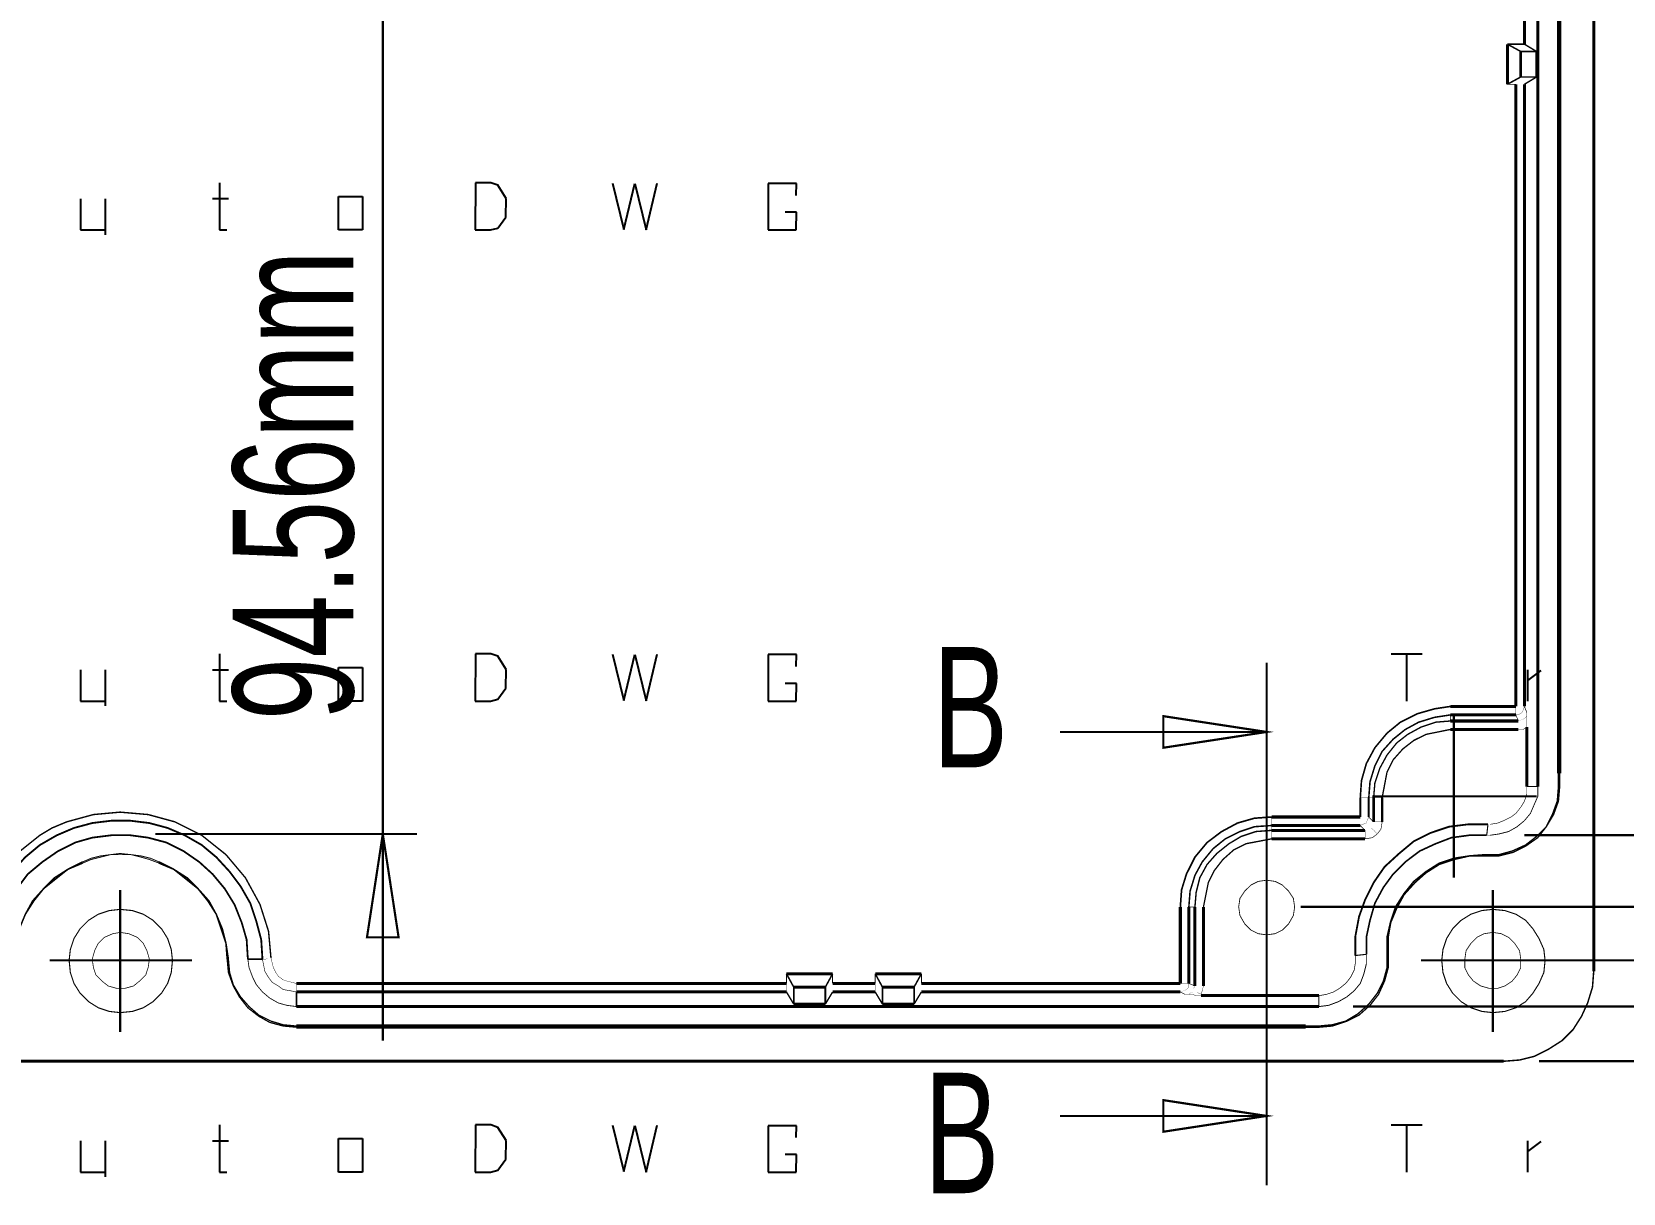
# Model space of a CAD drawing. Extents: x 5 to 426, y 3 to 277.
# Drawn here: x 91.86 to 138.07, y 166.52 to 200.26 of the extents above; entities that cross this region are included whole.
import ezdxf

# ---------------------------------------------------------------- set-up
doc = ezdxf.new("R2010")
doc.units = 0
doc.header["$MEASUREMENT"] = 0
for name, color, linetype in [('at_Entity', 7, 'Continuous'), ('at_Rect', 7, 'Continuous'), ('at_Solid', 7, 'Continuous'), ('at_Text', 7, 'Continuous')]:
    doc.layers.add(name, color=color, linetype=linetype)

msp = doc.modelspace()

# ---------------------------------------------------------------- linework, layer by layer
at = {"color": 28}
for p, q in [((97.31, 182.191), (97.31, 180.822)), ((104.743, 182.191), (104.738, 180.822)), ((105.191, 182.196), (104.743, 182.191)), ((105.395, 182.121), (105.191, 182.196)), ((105.634, 181.739), (105.395, 182.121)), ((108.723, 182.184), (109.047, 180.84)), ((109.047, 180.84), (109.372, 182.176)), ((109.372, 182.176), (109.696, 180.824)), ((109.696, 180.824), (110.02, 182.184)), ((114.067, 182.17), (113.241, 182.17)), ((113.241, 182.17), (113.241, 180.822)), ((114.058, 181.824), (114.067, 182.17)), ((93.274, 181.727), (93.274, 180.822)), ((93.99, 181.727), (93.99, 180.686)), ((97.111, 181.733), (97.574, 181.733)), ((100.762, 181.794), (101.467, 181.794)), ((100.762, 180.822), (100.762, 181.794)), ((101.467, 181.794), (101.467, 180.822)), ((105.626, 181.194), (105.634, 181.739)), ((105.39, 180.878), (105.626, 181.194)), ((114.067, 181.336), (113.738, 181.336)), ((114.058, 180.822), (114.067, 181.336)), ((93.274, 180.822), (93.99, 180.822)), ((97.31, 180.822), (97.525, 180.822)), ((101.467, 180.822), (100.762, 180.822)), ((104.738, 180.822), (105.181, 180.822)), ((105.181, 180.822), (105.39, 180.878)), ((113.241, 180.822), (114.058, 180.822))]:
    msp.add_line(p, q, dxfattribs=at)
at = {"layer": 'at_Entity', "color": 28}
for p, q in [((131.327, 168.506), (132.232, 168.506)), ((131.777, 168.506), (131.777, 167.138)), ((135.292, 168.041), (135.292, 167.138)), ((135.302, 167.738), (135.686, 168.026))]:
    msp.add_line(p, q, dxfattribs=at)
at = {"layer": 'at_Entity', "color": 0}
for points in [[(137.211, 228.25, 0.0883, 0.0883, 0), (137.211, 172.97, 0.0883, 0.0883, 0)], [(102.052, 224.261, 0.0636, 0.0636, 0), (102.052, 176.959, 0.0636, 0.0636, 0)], [(135.587, 222.849, 0.0883, 0.0883, 0), (135.587, 178.336, 0.0883, 0.0883, 0)], [(136.187, 222.496, 0.0883, 0.0883, 0), (136.187, 178.724, 0.0883, 0.0883, 0)], [(136.223, 222.496, 0.0883, 0.0883, 0), (136.223, 178.724, 0.0883, 0.0883, 0)], [(135.199, 201.281, 0.0883, 0.0883, 0), (135.199, 199.904, 0.0883, 0.0883, 0)], [(134.705, 198.739, 0.0883, 0.0883, 0), (134.705, 199.904, 0.0883, 0.0883, 0)], [(135.199, 199.904, 0.0494, 0.0494, 0), (134.705, 199.904, 0.0494, 0.0494, 0)], [(134.705, 199.904, 0.0442, 0.0442, 0), (135.093, 199.692, 0.0442, 0.0442, 0)], [(135.093, 198.951, 0.0741, 0.0741, 0), (135.093, 199.692, 0.0741, 0.0741, 0)], [(135.552, 199.692, 0.0459, 0.0459, 0), (135.093, 199.692, 0.0459, 0.0459, 0)], [(135.199, 199.904, 0.0412, 0.0412, 0), (135.552, 199.692, 0.0412, 0.0412, 0)], [(135.552, 199.692, 0.0741, 0.0741, 0), (135.552, 198.951, 0.0741, 0.0741, 0)], [(135.093, 198.951, 0.0442, 0.0442, 0), (134.705, 198.739, 0.0442, 0.0442, 0)], [(134.952, 198.739, 0.0247, 0.0247, 0), (134.705, 198.739, 0.0247, 0.0247, 0)], [(134.952, 180.665, 0.0883, 0.0883, 0), (134.952, 198.739, 0.0883, 0.0883, 0)], [(134.952, 198.739, 0.00353, 0.00353, 0), (135.023, 198.739, 0.00353, 0.00353, 0), (135.128, 198.739, 0.00353, 0.00353, 0), (135.164, 198.739, 0.00353, 0.00353, 0), (135.199, 198.739, 0.00353, 0.00353, 0)], [(135.093, 198.951, 0.0459, 0.0459, 0), (135.552, 198.951, 0.0459, 0.0459, 0)], [(135.199, 198.739, 0.0883, 0.0883, 0), (135.199, 180.665, 0.0883, 0.0883, 0)], [(135.552, 198.951, 0.0412, 0.0412, 0), (135.199, 198.739, 0.0412, 0.0412, 0)], [(130.434, 178.018, 0.0464, 0.0464, 0), (130.469, 178.512, 0.0464, 0.0464, 0), (130.61, 179.006, 0.0464, 0.0464, 0), (130.857, 179.465, 0.0464, 0.0464, 0), (131.21, 179.889, 0.0464, 0.0464, 0), (131.598, 180.207, 0.0464, 0.0464, 0), (132.093, 180.454, 0.0464, 0.0464, 0), (132.587, 180.595, 0.0464, 0.0464, 0), (133.046, 180.665, 0.0464, 0.0464, 0)], [(133.046, 180.665, 0.0883, 0.0883, 0), (134.952, 180.665, 0.0883, 0.0883, 0)], [(133.046, 180.418, 0.00353, 0.00353, 0), (133.046, 180.454, 0.00353, 0.00353, 0), (133.046, 180.489, 0.00353, 0.00353, 0), (133.046, 180.524, 0.00353, 0.00353, 0), (133.046, 180.56, 0.00353, 0.00353, 0), (133.046, 180.595, 0.00353, 0.00353, 0), (133.046, 180.665, 0.00353, 0.00353, 0)], [(134.952, 180.418, 0.00706, 0.00706, 0), (135.023, 180.418, 0.00706, 0.00706, 0), (135.128, 180.489, 0.00706, 0.00706, 0), (135.164, 180.56, 0.00706, 0.00706, 0), (135.199, 180.665, 0.00706, 0.00706, 0)], [(134.952, 180.665, 0.00706, 0.00706, 0), (134.952, 180.56, 0.00706, 0.00706, 0), (134.952, 180.489, 0.00706, 0.00706, 0), (134.952, 180.418, 0.00706, 0.00706, 0)], [(135.199, 180.665, 0.00353, 0.00353, 0), (135.164, 180.665, 0.00353, 0.00353, 0), (135.128, 180.665, 0.00353, 0.00353, 0), (135.023, 180.665, 0.00353, 0.00353, 0), (134.952, 180.665, 0.00353, 0.00353, 0)], [(135.199, 180.665, 0.019, 0.019, 0), (135.27, 180.489, 0.019, 0.019, 0)], [(127.715, 179.924, 0.0636, 0.0636, 0), (124.715, 179.465, 0.0636, 0.0636, 0), (124.715, 180.383, 0.0636, 0.0636, 0)], [(133.046, 180.418, 0.0442, 0.0442, 0), (132.587, 180.348, 0.0442, 0.0442, 0), (132.128, 180.207, 0.0442, 0.0442, 0), (131.74, 179.995, 0.0442, 0.0442, 0), (131.387, 179.712, 0.0442, 0.0442, 0), (131.069, 179.359, 0.0442, 0.0442, 0), (130.857, 178.936, 0.0442, 0.0442, 0), (130.716, 178.477, 0.0442, 0.0442, 0), (130.681, 178.018, 0.0442, 0.0442, 0)], [(133.046, 180.242, 0.0402, 0.0402, 0), (132.622, 180.207, 0.0402, 0.0402, 0), (132.198, 180.065, 0.0402, 0.0402, 0), (131.81, 179.853, 0.0402, 0.0402, 0), (131.493, 179.606, 0.0402, 0.0402, 0), (131.21, 179.253, 0.0402, 0.0402, 0), (130.998, 178.865, 0.0402, 0.0402, 0), (130.857, 178.441, 0.0402, 0.0402, 0), (130.822, 178.018, 0.0402, 0.0402, 0)], [(134.952, 180.418, 0.0883, 0.0883, 0), (133.046, 180.418, 0.0883, 0.0883, 0)], [(135.023, 180.242, 0.0883, 0.0883, 0), (133.046, 180.242, 0.0883, 0.0883, 0)], [(133.046, 180.418, 0.0176, 0.0176, 0), (133.046, 180.242, 0.0176, 0.0176, 0)], [(133.046, 179.995, 0.00353, 0.00353, 0), (133.046, 180.03, 0.00353, 0.00353, 0), (133.046, 180.101, 0.00353, 0.00353, 0), (133.046, 180.136, 0.00353, 0.00353, 0), (133.046, 180.171, 0.00353, 0.00353, 0), (133.046, 180.207, 0.00353, 0.00353, 0), (133.046, 180.242, 0.00353, 0.00353, 0)], [(133.152, 179.324, 0.0636, 0.0636, 0), (133.152, 180.454, 0.0636, 0.0636, 0)], [(135.023, 180.242, 0.019, 0.019, 0), (134.952, 180.418, 0.019, 0.019, 0)], [(135.27, 180.489, 0.00353, 0.00353, 0), (135.27, 180.454, 0.00353, 0.00353, 0), (135.27, 180.383, 0.00353, 0.00353, 0), (135.234, 180.348, 0.00353, 0.00353, 0), (135.199, 180.312, 0.00353, 0.00353, 0), (135.128, 180.277, 0.00353, 0.00353, 0), (135.023, 180.242, 0.00353, 0.00353, 0)], [(135.023, 180.242, 0.00353, 0.00353, 0), (135.023, 180.207, 0.00353, 0.00353, 0), (135.023, 180.171, 0.00353, 0.00353, 0), (135.023, 180.101, 0.00353, 0.00353, 0), (135.023, 179.995, 0.00353, 0.00353, 0)], [(135.27, 180.489, 0.0106, 0.0106, 0), (135.27, 180.312, 0.0106, 0.0106, 0), (135.27, 180.171, 0.0106, 0.0106, 0), (135.27, 180.065, 0.0106, 0.0106, 0)], [(133.046, 179.995, 0.0395, 0.0395, 0), (132.34, 179.853, 0.0395, 0.0395, 0), (131.987, 179.677, 0.0395, 0.0395, 0), (131.669, 179.43, 0.0395, 0.0395, 0), (131.387, 179.112, 0.0395, 0.0395, 0), (131.21, 178.759, 0.0395, 0.0395, 0), (131.069, 178.018, 0.0395, 0.0395, 0)], [(135.023, 179.995, 0.0883, 0.0883, 0), (133.046, 179.995, 0.0883, 0.0883, 0)], [(135.27, 180.065, 0.0127, 0.0127, 0), (135.164, 179.995, 0.0127, 0.0127, 0), (135.023, 179.995, 0.0127, 0.0127, 0)], [(135.27, 180.065, 0.0883, 0.0883, 0), (135.27, 178.336, 0.0883, 0.0883, 0)], [(133.152, 178.053, 0.0636, 0.0636, 0), (133.152, 179.324, 0.0636, 0.0636, 0)], [(136.187, 178.336, 0.0388, 0.0388, 0), (136.152, 177.912, 0.0388, 0.0388, 0), (136.011, 177.524, 0.0388, 0.0388, 0), (135.834, 177.171, 0.0388, 0.0388, 0), (135.552, 176.888, 0.0388, 0.0388, 0), (135.234, 176.641, 0.0388, 0.0388, 0), (134.846, 176.465, 0.0388, 0.0388, 0), (134.458, 176.359, 0.0388, 0.0388, 0), (134.069, 176.359, 0.0388, 0.0388, 0)], [(136.223, 178.336, 0.0388, 0.0388, 0), (136.187, 177.912, 0.0388, 0.0388, 0), (136.046, 177.524, 0.0388, 0.0388, 0), (135.834, 177.171, 0.0388, 0.0388, 0), (135.587, 176.853, 0.0388, 0.0388, 0), (135.234, 176.606, 0.0388, 0.0388, 0), (134.881, 176.429, 0.0388, 0.0388, 0), (134.458, 176.323, 0.0388, 0.0388, 0), (134.069, 176.323, 0.0388, 0.0388, 0)], [(136.187, 178.336, 0.0388, 0.0388, 0), (136.187, 178.724, 0.0388, 0.0388, 0)], [(136.187, 178.724, 0.00353, 0.00353, 0), (136.223, 178.724, 0.00353, 0.00353, 0)], [(136.223, 178.336, 0.0388, 0.0388, 0), (136.223, 178.724, 0.0388, 0.0388, 0)], [(130.434, 177.453, 0.0565, 0.0565, 0), (130.434, 178.018, 0.0565, 0.0565, 0)], [(130.681, 178.018, 0.00353, 0.00353, 0), (130.645, 178.018, 0.00353, 0.00353, 0), (130.61, 178.018, 0.00353, 0.00353, 0), (130.575, 178.018, 0.00353, 0.00353, 0), (130.504, 178.018, 0.00353, 0.00353, 0), (130.469, 178.018, 0.00353, 0.00353, 0), (130.434, 178.018, 0.00353, 0.00353, 0)], [(130.681, 178.018, 0.0565, 0.0565, 0), (130.681, 177.453, 0.0565, 0.0565, 0)], [(130.681, 178.018, 0.0141, 0.0141, 0), (130.822, 178.018, 0.0141, 0.0141, 0)], [(131.916, 178.053, 0.0636, 0.0636, 0), (130.786, 178.053, 0.0636, 0.0636, 0)], [(130.822, 177.312, 0.0706, 0.0706, 0), (130.822, 178.018, 0.0706, 0.0706, 0)], [(131.069, 178.018, 0.00353, 0.00353, 0), (131.034, 178.018, 0.00353, 0.00353, 0), (130.998, 178.018, 0.00353, 0.00353, 0), (130.963, 178.018, 0.00353, 0.00353, 0), (130.892, 178.018, 0.00353, 0.00353, 0), (130.857, 178.018, 0.00353, 0.00353, 0), (130.822, 178.018, 0.00353, 0.00353, 0)], [(131.069, 178.018, 0.0706, 0.0706, 0), (131.069, 177.312, 0.0706, 0.0706, 0)], [(133.152, 178.053, 0.0636, 0.0636, 0), (131.916, 178.053, 0.0636, 0.0636, 0)], [(133.152, 178.053, 0.0636, 0.0636, 0), (134.422, 178.053, 0.0636, 0.0636, 0)], [(133.152, 178.053, 0.0636, 0.0636, 0), (133.152, 176.818, 0.0636, 0.0636, 0)], [(135.587, 178.336, 0.025, 0.025, 0), (135.587, 178.053, 0.025, 0.025, 0), (135.481, 177.806, 0.025, 0.025, 0), (135.375, 177.559, 0.025, 0.025, 0), (135.199, 177.347, 0.025, 0.025, 0), (134.987, 177.171, 0.025, 0.025, 0), (134.74, 177.03, 0.025, 0.025, 0), (134.458, 176.959, 0.025, 0.025, 0), (134.211, 176.924, 0.025, 0.025, 0)], [(134.211, 177.241, 0.0177, 0.0177, 0), (134.422, 177.277, 0.0177, 0.0177, 0), (134.599, 177.347, 0.0177, 0.0177, 0), (134.811, 177.453, 0.0177, 0.0177, 0), (134.952, 177.559, 0.0177, 0.0177, 0), (135.093, 177.736, 0.0177, 0.0177, 0), (135.199, 177.912, 0.0177, 0.0177, 0), (135.27, 178.124, 0.0177, 0.0177, 0), (135.27, 178.336, 0.0177, 0.0177, 0)], [(134.422, 178.053, 0.0636, 0.0636, 0), (135.552, 178.053, 0.0636, 0.0636, 0)], [(135.27, 178.336, 0.0318, 0.0318, 0), (135.587, 178.336, 0.0318, 0.0318, 0)], [(136.223, 178.336, 0.00353, 0.00353, 0), (136.187, 178.336, 0.00353, 0.00353, 0)], [(90.086, 173.358, 0.0412, 0.0412, 0), (90.156, 174.135, 0.0412, 0.0412, 0), (90.403, 174.911, 0.0412, 0.0412, 0), (90.827, 175.688, 0.0412, 0.0412, 0), (91.392, 176.359, 0.0412, 0.0412, 0), (92.098, 176.924, 0.0412, 0.0412, 0), (92.451, 177.135, 0.0412, 0.0412, 0), (92.874, 177.312, 0.0412, 0.0412, 0), (93.651, 177.524, 0.0412, 0.0412, 0), (94.427, 177.594, 0.0412, 0.0412, 0), (95.239, 177.524, 0.0412, 0.0412, 0), (96.016, 177.312, 0.0412, 0.0412, 0), (96.793, 176.924, 0.0412, 0.0412, 0), (97.499, 176.359, 0.0412, 0.0412, 0), (98.063, 175.688, 0.0412, 0.0412, 0), (98.275, 175.3, 0.0412, 0.0412, 0), (98.487, 174.911, 0.0412, 0.0412, 0), (98.734, 174.135, 0.0412, 0.0412, 0), (98.805, 173.358, 0.0412, 0.0412, 0)], [(125.209, 174.841, 0.048, 0.048, 0), (125.244, 175.335, 0.048, 0.048, 0), (125.386, 175.794, 0.048, 0.048, 0), (125.633, 176.288, 0.048, 0.048, 0), (125.986, 176.712, 0.048, 0.048, 0), (126.409, 177.03, 0.048, 0.048, 0), (126.868, 177.277, 0.048, 0.048, 0), (127.362, 177.418, 0.048, 0.048, 0), (127.857, 177.453, 0.048, 0.048, 0)], [(127.857, 177.453, 0.0883, 0.0883, 0), (130.434, 177.453, 0.0883, 0.0883, 0)], [(127.857, 177.206, 0.00353, 0.00353, 0), (127.857, 177.241, 0.00353, 0.00353, 0), (127.857, 177.277, 0.00353, 0.00353, 0), (127.857, 177.312, 0.00353, 0.00353, 0), (127.857, 177.382, 0.00353, 0.00353, 0), (127.857, 177.418, 0.00353, 0.00353, 0), (127.857, 177.453, 0.00353, 0.00353, 0)], [(130.681, 177.453, 0.00789, 0.00789, 0), (130.645, 177.382, 0.00789, 0.00789, 0), (130.61, 177.277, 0.00789, 0.00789, 0), (130.504, 177.241, 0.00789, 0.00789, 0), (130.434, 177.206, 0.00789, 0.00789, 0)], [(130.434, 177.453, 0.00353, 0.00353, 0), (130.434, 177.382, 0.00353, 0.00353, 0), (130.434, 177.277, 0.00353, 0.00353, 0), (130.434, 177.241, 0.00353, 0.00353, 0), (130.434, 177.206, 0.00353, 0.00353, 0)], [(130.681, 177.453, 0.00353, 0.00353, 0), (130.645, 177.453, 0.00353, 0.00353, 0), (130.61, 177.453, 0.00353, 0.00353, 0), (130.504, 177.453, 0.00353, 0.00353, 0), (130.434, 177.453, 0.00353, 0.00353, 0)], [(130.681, 177.453, 0.02, 0.02, 0), (130.822, 177.312, 0.02, 0.02, 0)], [(98.558, 173.323, 0.0529, 0.0529, 0), (98.522, 173.888, 0.0529, 0.0529, 0), (98.381, 174.417, 0.0529, 0.0529, 0), (98.205, 174.947, 0.0529, 0.0529, 0), (97.922, 175.441, 0.0529, 0.0529, 0), (97.605, 175.865, 0.0529, 0.0529, 0), (97.216, 176.288, 0.0529, 0.0529, 0), (96.793, 176.641, 0.0529, 0.0529, 0), (96.298, 176.924, 0.0529, 0.0529, 0), (95.804, 177.135, 0.0529, 0.0529, 0), (95.275, 177.277, 0.0529, 0.0529, 0), (94.71, 177.347, 0.0529, 0.0529, 0), (94.18, 177.347, 0.0529, 0.0529, 0), (93.616, 177.277, 0.0529, 0.0529, 0), (93.086, 177.135, 0.0529, 0.0529, 0), (92.592, 176.924, 0.0529, 0.0529, 0), (92.098, 176.641, 0.0529, 0.0529, 0), (91.674, 176.288, 0.0529, 0.0529, 0), (91.286, 175.865, 0.0529, 0.0529, 0), (90.968, 175.441, 0.0529, 0.0529, 0), (90.686, 174.947, 0.0529, 0.0529, 0), (90.509, 174.417, 0.0529, 0.0529, 0), (90.368, 173.888, 0.0529, 0.0529, 0), (90.333, 173.323, 0.0529, 0.0529, 0)], [(95.451, 176.959, 0.0636, 0.0636, 0), (103.041, 176.959, 0.0636, 0.0636, 0)], [(102.052, 176.959, 0.0636, 0.0636, 0), (102.511, 173.958, 0.0636, 0.0636, 0), (101.593, 173.958, 0.0636, 0.0636, 0)], [(102.052, 176.959, 0.0636, 0.0636, 0), (102.052, 170.958, 0.0636, 0.0636, 0)], [(127.857, 177.206, 0.0442, 0.0442, 0), (127.362, 177.171, 0.0442, 0.0442, 0), (126.939, 177.03, 0.0442, 0.0442, 0), (126.515, 176.818, 0.0442, 0.0442, 0), (126.162, 176.535, 0.0442, 0.0442, 0), (125.844, 176.147, 0.0442, 0.0442, 0), (125.633, 175.759, 0.0442, 0.0442, 0), (125.492, 175.3, 0.0442, 0.0442, 0), (125.456, 174.841, 0.0442, 0.0442, 0)], [(127.857, 177.065, 0.0412, 0.0412, 0), (127.398, 177.03, 0.0412, 0.0412, 0), (126.974, 176.888, 0.0412, 0.0412, 0), (126.621, 176.677, 0.0412, 0.0412, 0), (126.268, 176.394, 0.0412, 0.0412, 0), (125.986, 176.076, 0.0412, 0.0412, 0), (125.774, 175.688, 0.0412, 0.0412, 0), (125.668, 175.264, 0.0412, 0.0412, 0), (125.633, 174.841, 0.0412, 0.0412, 0)], [(130.434, 177.206, 0.0883, 0.0883, 0), (127.857, 177.206, 0.0883, 0.0883, 0)], [(130.575, 177.065, 0.0883, 0.0883, 0), (127.857, 177.065, 0.0883, 0.0883, 0)], [(127.857, 177.065, 0.0141, 0.0141, 0), (127.857, 177.206, 0.0141, 0.0141, 0)], [(127.857, 176.818, 0.00353, 0.00353, 0), (127.857, 176.853, 0.00353, 0.00353, 0), (127.857, 176.888, 0.00353, 0.00353, 0), (127.857, 176.959, 0.00353, 0.00353, 0), (127.857, 176.994, 0.00353, 0.00353, 0), (127.857, 177.03, 0.00353, 0.00353, 0), (127.857, 177.065, 0.00353, 0.00353, 0)], [(134.14, 177.241, 0.0525, 0.0525, 0), (133.575, 177.241, 0.0525, 0.0525, 0), (133.01, 177.171, 0.0525, 0.0525, 0), (132.481, 176.994, 0.0525, 0.0525, 0), (131.987, 176.747, 0.0525, 0.0525, 0), (131.563, 176.394, 0.0525, 0.0525, 0), (131.139, 176.006, 0.0525, 0.0525, 0), (130.822, 175.547, 0.0525, 0.0525, 0), (130.575, 175.053, 0.0525, 0.0525, 0), (130.398, 174.559, 0.0525, 0.0525, 0), (130.292, 173.994, 0.0525, 0.0525, 0), (130.292, 173.429, 0.0525, 0.0525, 0)], [(130.575, 177.065, 0.02, 0.02, 0), (130.434, 177.206, 0.02, 0.02, 0)], [(130.928, 176.959, 0.0176, 0.0176, 0), (130.786, 176.853, 0.0176, 0.0176, 0), (130.575, 176.818, 0.0176, 0.0176, 0)], [(130.751, 177.135, 0.00353, 0.00353, 0), (130.681, 177.065, 0.00353, 0.00353, 0), (130.645, 177.065, 0.00353, 0.00353, 0), (130.575, 177.065, 0.00353, 0.00353, 0)], [(130.575, 176.818, 0.00353, 0.00353, 0), (130.575, 176.853, 0.00353, 0.00353, 0), (130.575, 176.888, 0.00353, 0.00353, 0), (130.575, 176.959, 0.00353, 0.00353, 0), (130.575, 176.994, 0.00353, 0.00353, 0), (130.575, 177.03, 0.00353, 0.00353, 0), (130.575, 177.065, 0.00353, 0.00353, 0)], [(130.822, 177.312, 0.00353, 0.00353, 0), (130.822, 177.241, 0.00353, 0.00353, 0), (130.822, 177.206, 0.00353, 0.00353, 0), (130.751, 177.135, 0.00353, 0.00353, 0)], [(130.928, 176.959, 0.00353, 0.00353, 0), (130.892, 176.994, 0.00353, 0.00353, 0), (130.857, 177.03, 0.00353, 0.00353, 0), (130.857, 177.065, 0.00353, 0.00353, 0), (130.822, 177.065, 0.00353, 0.00353, 0), (130.786, 177.1, 0.00353, 0.00353, 0), (130.751, 177.135, 0.00353, 0.00353, 0)], [(131.069, 177.312, 0.00353, 0.00353, 0), (131.034, 177.312, 0.00353, 0.00353, 0), (130.998, 177.312, 0.00353, 0.00353, 0), (130.963, 177.312, 0.00353, 0.00353, 0), (130.892, 177.312, 0.00353, 0.00353, 0), (130.857, 177.312, 0.00353, 0.00353, 0), (130.822, 177.312, 0.00353, 0.00353, 0)], [(131.069, 177.312, 0.0176, 0.0176, 0), (131.034, 177.1, 0.0176, 0.0176, 0), (130.928, 176.959, 0.0176, 0.0176, 0)], [(134.105, 176.924, 0.032, 0.032, 0), (134.14, 177.241, 0.032, 0.032, 0)], [(134.14, 177.241, 0.00353, 0.00353, 0), (134.175, 177.241, 0.00353, 0.00353, 0), (134.211, 177.241, 0.00353, 0.00353, 0)], [(98.134, 173.323, 0.0514, 0.0514, 0), (98.099, 173.888, 0.0514, 0.0514, 0), (97.957, 174.382, 0.0514, 0.0514, 0), (97.746, 174.911, 0.0514, 0.0514, 0), (97.463, 175.37, 0.0514, 0.0514, 0), (97.11, 175.794, 0.0514, 0.0514, 0), (96.722, 176.147, 0.0514, 0.0514, 0), (96.263, 176.465, 0.0514, 0.0514, 0), (95.769, 176.712, 0.0514, 0.0514, 0), (95.239, 176.853, 0.0514, 0.0514, 0), (94.71, 176.924, 0.0514, 0.0514, 0), (94.18, 176.924, 0.0514, 0.0514, 0), (93.616, 176.853, 0.0514, 0.0514, 0), (93.121, 176.712, 0.0514, 0.0514, 0), (92.627, 176.465, 0.0514, 0.0514, 0), (92.168, 176.147, 0.0514, 0.0514, 0), (91.745, 175.794, 0.0514, 0.0514, 0), (91.427, 175.37, 0.0514, 0.0514, 0), (91.145, 174.911, 0.0514, 0.0514, 0), (90.933, 174.382, 0.0514, 0.0514, 0), (90.792, 173.888, 0.0514, 0.0514, 0), (90.756, 173.323, 0.0514, 0.0514, 0)], [(127.857, 176.818, 0.0395, 0.0395, 0), (127.115, 176.677, 0.0395, 0.0395, 0), (126.762, 176.5, 0.0395, 0.0395, 0), (126.445, 176.218, 0.0395, 0.0395, 0), (126.198, 175.9, 0.0395, 0.0395, 0), (126.021, 175.547, 0.0395, 0.0395, 0), (125.88, 174.841, 0.0395, 0.0395, 0)], [(130.575, 176.818, 0.0883, 0.0883, 0), (127.857, 176.818, 0.0883, 0.0883, 0)], [(134.105, 176.924, 0.048, 0.048, 0), (133.611, 176.924, 0.048, 0.048, 0), (133.081, 176.853, 0.048, 0.048, 0), (132.622, 176.677, 0.048, 0.048, 0), (132.163, 176.465, 0.048, 0.048, 0), (131.74, 176.147, 0.048, 0.048, 0), (131.387, 175.794, 0.048, 0.048, 0), (131.104, 175.406, 0.048, 0.048, 0), (130.857, 174.947, 0.048, 0.048, 0), (130.716, 174.453, 0.048, 0.048, 0), (130.61, 173.958, 0.048, 0.048, 0), (130.61, 173.464, 0.048, 0.048, 0)], [(133.152, 176.818, 0.0636, 0.0636, 0), (133.152, 175.688, 0.0636, 0.0636, 0)], [(134.211, 176.924, 0.00353, 0.00353, 0), (134.175, 176.924, 0.00353, 0.00353, 0), (134.14, 176.924, 0.00353, 0.00353, 0), (134.105, 176.924, 0.00353, 0.00353, 0)], [(135.199, 176.924, 0.0636, 0.0636, 0), (160.227, 176.924, 0.0636, 0.0636, 0)], [(91.321, 173.323, 0.0437, 0.0437, 0), (91.392, 173.782, 0.0437, 0.0437, 0), (91.498, 174.206, 0.0437, 0.0437, 0), (91.674, 174.629, 0.0437, 0.0437, 0), (91.886, 175.017, 0.0437, 0.0437, 0), (92.204, 175.37, 0.0437, 0.0437, 0), (92.521, 175.688, 0.0437, 0.0437, 0), (92.91, 175.935, 0.0437, 0.0437, 0), (93.333, 176.147, 0.0437, 0.0437, 0)], [(93.333, 176.112, 0.0437, 0.0437, 0), (92.91, 175.935, 0.0437, 0.0437, 0), (92.557, 175.653, 0.0437, 0.0437, 0), (92.204, 175.37, 0.0437, 0.0437, 0), (91.921, 175.017, 0.0437, 0.0437, 0), (91.674, 174.629, 0.0437, 0.0437, 0), (91.498, 174.206, 0.0437, 0.0437, 0), (91.392, 173.782, 0.0437, 0.0437, 0), (91.356, 173.323, 0.0437, 0.0437, 0)], [(93.333, 176.147, 0.0269, 0.0269, 0), (93.58, 176.253, 0.0269, 0.0269, 0), (93.863, 176.323, 0.0269, 0.0269, 0), (94.145, 176.359, 0.0269, 0.0269, 0), (94.427, 176.394, 0.0269, 0.0269, 0), (94.745, 176.359, 0.0269, 0.0269, 0), (95.028, 176.323, 0.0269, 0.0269, 0), (95.31, 176.253, 0.0269, 0.0269, 0), (95.557, 176.147, 0.0269, 0.0269, 0)], [(95.557, 176.112, 0.0257, 0.0257, 0), (95.275, 176.218, 0.0257, 0.0257, 0), (95.028, 176.288, 0.0257, 0.0257, 0), (94.745, 176.359, 0.0257, 0.0257, 0), (94.427, 176.359, 0.0257, 0.0257, 0), (94.145, 176.359, 0.0257, 0.0257, 0), (93.863, 176.288, 0.0257, 0.0257, 0), (93.58, 176.218, 0.0257, 0.0257, 0), (93.333, 176.112, 0.0257, 0.0257, 0)], [(93.333, 176.147, 0.00353, 0.00353, 0), (93.333, 176.112, 0.00353, 0.00353, 0)], [(95.557, 176.147, 0.0437, 0.0437, 0), (95.981, 175.935, 0.0437, 0.0437, 0), (96.369, 175.688, 0.0437, 0.0437, 0), (96.687, 175.37, 0.0437, 0.0437, 0), (97.004, 175.017, 0.0437, 0.0437, 0), (97.216, 174.629, 0.0437, 0.0437, 0), (97.393, 174.206, 0.0437, 0.0437, 0), (97.499, 173.782, 0.0437, 0.0437, 0), (97.569, 173.323, 0.0437, 0.0437, 0)], [(97.534, 173.323, 0.0447, 0.0447, 0), (97.499, 173.782, 0.0447, 0.0447, 0), (97.357, 174.206, 0.0447, 0.0447, 0), (97.216, 174.629, 0.0447, 0.0447, 0), (96.969, 175.017, 0.0447, 0.0447, 0), (96.687, 175.37, 0.0447, 0.0447, 0), (96.334, 175.653, 0.0447, 0.0447, 0), (95.981, 175.935, 0.0447, 0.0447, 0), (95.557, 176.112, 0.0447, 0.0447, 0)], [(95.557, 176.147, 0.00353, 0.00353, 0), (95.557, 176.112, 0.00353, 0.00353, 0)], [(131.21, 173.5, 0.0447, 0.0447, 0), (131.21, 173.958, 0.0447, 0.0447, 0), (131.316, 174.417, 0.0447, 0.0447, 0), (131.457, 174.841, 0.0447, 0.0447, 0), (131.704, 175.229, 0.0447, 0.0447, 0), (131.987, 175.582, 0.0447, 0.0447, 0), (132.34, 175.865, 0.0447, 0.0447, 0), (132.728, 176.112, 0.0447, 0.0447, 0), (133.152, 176.253, 0.0447, 0.0447, 0), (133.611, 176.323, 0.0447, 0.0447, 0), (134.069, 176.359, 0.0447, 0.0447, 0)], [(134.069, 176.323, 0.0425, 0.0425, 0), (133.611, 176.323, 0.0425, 0.0425, 0), (133.152, 176.218, 0.0425, 0.0425, 0), (132.728, 176.076, 0.0425, 0.0425, 0), (132.34, 175.829, 0.0425, 0.0425, 0), (132.022, 175.547, 0.0425, 0.0425, 0), (131.704, 175.194, 0.0425, 0.0425, 0), (131.493, 174.806, 0.0425, 0.0425, 0), (131.316, 174.382, 0.0425, 0.0425, 0), (131.245, 173.958, 0.0425, 0.0425, 0), (131.245, 173.5, 0.0425, 0.0425, 0)], [(134.069, 176.359, 0.00353, 0.00353, 0), (134.069, 176.323, 0.00353, 0.00353, 0)], [(127.715, 174.029, 0.0237, 0.0237, 0), (127.963, 174.064, 0.0237, 0.0237, 0), (128.174, 174.17, 0.0237, 0.0237, 0), (128.351, 174.347, 0.0237, 0.0237, 0), (128.492, 174.594, 0.0237, 0.0237, 0), (128.527, 174.841, 0.0237, 0.0237, 0), (128.492, 175.088, 0.0237, 0.0237, 0), (128.351, 175.3, 0.0237, 0.0237, 0), (128.174, 175.476, 0.0237, 0.0237, 0), (127.963, 175.582, 0.0237, 0.0237, 0), (127.715, 175.618, 0.0237, 0.0237, 0), (127.468, 175.582, 0.0237, 0.0237, 0), (127.257, 175.476, 0.0237, 0.0237, 0), (127.08, 175.3, 0.0237, 0.0237, 0), (126.939, 175.088, 0.0237, 0.0237, 0), (126.903, 174.841, 0.0237, 0.0237, 0), (126.939, 174.594, 0.0237, 0.0237, 0), (127.08, 174.347, 0.0237, 0.0237, 0), (127.257, 174.17, 0.0237, 0.0237, 0), (127.468, 174.064, 0.0237, 0.0237, 0), (127.715, 174.029, 0.0237, 0.0237, 0)], [(94.427, 174.523, 0.0636, 0.0636, 0), (94.427, 175.335, 0.0636, 0.0636, 0)], [(134.281, 174.523, 0.0636, 0.0636, 0), (134.281, 175.335, 0.0636, 0.0636, 0)], [(94.427, 171.77, 0.032, 0.032, 0), (94.11, 171.805, 0.032, 0.032, 0), (93.792, 171.911, 0.032, 0.032, 0), (93.51, 172.088, 0.032, 0.032, 0), (93.263, 172.335, 0.032, 0.032, 0), (93.086, 172.617, 0.032, 0.032, 0), (92.98, 172.935, 0.032, 0.032, 0), (92.945, 173.288, 0.032, 0.032, 0), (92.98, 173.605, 0.032, 0.032, 0), (93.086, 173.923, 0.032, 0.032, 0), (93.263, 174.206, 0.032, 0.032, 0), (93.51, 174.453, 0.032, 0.032, 0), (93.792, 174.629, 0.032, 0.032, 0), (94.11, 174.735, 0.032, 0.032, 0), (94.427, 174.77, 0.032, 0.032, 0), (94.78, 174.735, 0.032, 0.032, 0), (95.098, 174.629, 0.032, 0.032, 0), (95.381, 174.453, 0.032, 0.032, 0), (95.628, 174.206, 0.032, 0.032, 0), (95.804, 173.923, 0.032, 0.032, 0), (95.91, 173.605, 0.032, 0.032, 0), (95.945, 173.288, 0.032, 0.032, 0), (95.91, 172.935, 0.032, 0.032, 0), (95.804, 172.617, 0.032, 0.032, 0), (95.628, 172.335, 0.032, 0.032, 0), (95.381, 172.088, 0.032, 0.032, 0), (95.098, 171.911, 0.032, 0.032, 0), (94.78, 171.805, 0.032, 0.032, 0), (94.427, 171.77, 0.032, 0.032, 0)], [(125.209, 172.617, 0.0883, 0.0883, 0), (125.209, 174.841, 0.0883, 0.0883, 0)], [(125.456, 174.841, 0.00353, 0.00353, 0), (125.421, 174.841, 0.00353, 0.00353, 0), (125.386, 174.841, 0.00353, 0.00353, 0), (125.35, 174.841, 0.00353, 0.00353, 0), (125.315, 174.841, 0.00353, 0.00353, 0), (125.244, 174.841, 0.00353, 0.00353, 0), (125.209, 174.841, 0.00353, 0.00353, 0)], [(125.456, 174.841, 0.0883, 0.0883, 0), (125.456, 172.617, 0.0883, 0.0883, 0)], [(125.633, 174.841, 0.0176, 0.0176, 0), (125.456, 174.841, 0.0176, 0.0176, 0)], [(125.633, 174.841, 0.0883, 0.0883, 0), (125.633, 172.546, 0.0883, 0.0883, 0)], [(125.88, 174.841, 0.00353, 0.00353, 0), (125.809, 174.841, 0.00353, 0.00353, 0), (125.774, 174.841, 0.00353, 0.00353, 0), (125.739, 174.841, 0.00353, 0.00353, 0), (125.703, 174.841, 0.00353, 0.00353, 0), (125.668, 174.841, 0.00353, 0.00353, 0), (125.633, 174.841, 0.00353, 0.00353, 0)], [(125.88, 174.841, 0.0883, 0.0883, 0), (125.88, 172.546, 0.0883, 0.0883, 0)], [(128.704, 174.841, 0.0636, 0.0636, 0), (166.228, 174.841, 0.0636, 0.0636, 0)], [(134.281, 171.77, 0.032, 0.032, 0), (133.964, 171.805, 0.032, 0.032, 0), (133.646, 171.911, 0.032, 0.032, 0), (133.363, 172.088, 0.032, 0.032, 0), (133.116, 172.335, 0.032, 0.032, 0), (132.94, 172.617, 0.032, 0.032, 0), (132.834, 172.935, 0.032, 0.032, 0), (132.799, 173.288, 0.032, 0.032, 0), (132.834, 173.605, 0.032, 0.032, 0), (132.94, 173.923, 0.032, 0.032, 0), (133.116, 174.206, 0.032, 0.032, 0), (133.363, 174.453, 0.032, 0.032, 0), (133.646, 174.629, 0.032, 0.032, 0), (133.964, 174.735, 0.032, 0.032, 0), (134.281, 174.77, 0.032, 0.032, 0), (134.634, 174.735, 0.032, 0.032, 0), (134.952, 174.629, 0.032, 0.032, 0), (135.234, 174.453, 0.032, 0.032, 0), (135.446, 174.206, 0.032, 0.032, 0), (135.623, 173.923, 0.032, 0.032, 0), (135.764, 173.605, 0.032, 0.032, 0), (135.799, 173.288, 0.032, 0.032, 0), (135.764, 172.935, 0.032, 0.032, 0), (135.623, 172.617, 0.032, 0.032, 0), (135.446, 172.335, 0.032, 0.032, 0), (135.234, 172.088, 0.032, 0.032, 0), (134.952, 171.911, 0.032, 0.032, 0), (134.634, 171.805, 0.032, 0.032, 0), (134.281, 171.77, 0.032, 0.032, 0)], [(94.427, 173.288, 0.0636, 0.0636, 0), (94.427, 174.523, 0.0636, 0.0636, 0)], [(134.281, 173.288, 0.0636, 0.0636, 0), (134.281, 174.523, 0.0636, 0.0636, 0)], [(94.427, 174.1, 0.0215, 0.0215, 0), (94.675, 174.064, 0.0215, 0.0215, 0), (94.922, 173.958, 0.0215, 0.0215, 0), (95.098, 173.782, 0.0215, 0.0215, 0), (95.204, 173.57, 0.0215, 0.0215, 0), (95.275, 173.323, 0.0215, 0.0215, 0), (95.239, 173.076, 0.0215, 0.0215, 0), (95.169, 172.864, 0.0215, 0.0215, 0), (94.992, 172.688, 0.0215, 0.0215, 0), (94.816, 172.546, 0.0215, 0.0215, 0), (94.569, 172.476, 0.0215, 0.0215, 0), (94.322, 172.476, 0.0215, 0.0215, 0), (94.075, 172.546, 0.0215, 0.0215, 0), (93.898, 172.688, 0.0215, 0.0215, 0), (93.721, 172.864, 0.0215, 0.0215, 0), (93.651, 173.076, 0.0215, 0.0215, 0), (93.616, 173.323, 0.0215, 0.0215, 0), (93.686, 173.57, 0.0215, 0.0215, 0), (93.792, 173.782, 0.0215, 0.0215, 0), (93.969, 173.958, 0.0215, 0.0215, 0), (94.216, 174.064, 0.0215, 0.0215, 0), (94.427, 174.1, 0.0215, 0.0215, 0)], [(134.281, 174.1, 0.0223, 0.0223, 0), (134.528, 174.064, 0.0223, 0.0223, 0), (134.74, 173.958, 0.0223, 0.0223, 0), (134.917, 173.782, 0.0223, 0.0223, 0), (135.058, 173.57, 0.0223, 0.0223, 0), (135.093, 173.323, 0.0223, 0.0223, 0), (135.093, 173.076, 0.0223, 0.0223, 0), (134.987, 172.864, 0.0223, 0.0223, 0), (134.846, 172.688, 0.0223, 0.0223, 0), (134.634, 172.546, 0.0223, 0.0223, 0), (134.422, 172.476, 0.0223, 0.0223, 0), (134.175, 172.476, 0.0223, 0.0223, 0), (133.928, 172.546, 0.0223, 0.0223, 0), (133.716, 172.688, 0.0223, 0.0223, 0), (133.575, 172.864, 0.0223, 0.0223, 0), (133.469, 173.076, 0.0223, 0.0223, 0), (133.469, 173.323, 0.0223, 0.0223, 0), (133.505, 173.57, 0.0223, 0.0223, 0), (133.646, 173.782, 0.0223, 0.0223, 0), (133.822, 173.958, 0.0223, 0.0223, 0), (134.034, 174.064, 0.0223, 0.0223, 0), (134.281, 174.1, 0.0223, 0.0223, 0)], [(93.192, 173.288, 0.0636, 0.0636, 0), (92.38, 173.288, 0.0636, 0.0636, 0)], [(94.427, 173.288, 0.0636, 0.0636, 0), (93.192, 173.288, 0.0636, 0.0636, 0)], [(94.427, 173.288, 0.0636, 0.0636, 0), (95.698, 173.288, 0.0636, 0.0636, 0)], [(94.427, 173.288, 0.0636, 0.0636, 0), (94.427, 172.017, 0.0636, 0.0636, 0)], [(95.698, 173.288, 0.0636, 0.0636, 0), (96.51, 173.288, 0.0636, 0.0636, 0)], [(99.546, 171.346, 0.0363, 0.0363, 0), (99.158, 171.381, 0.0363, 0.0363, 0), (98.769, 171.487, 0.0363, 0.0363, 0), (98.452, 171.664, 0.0363, 0.0363, 0), (98.134, 171.911, 0.0363, 0.0363, 0), (97.887, 172.229, 0.0363, 0.0363, 0), (97.71, 172.546, 0.0363, 0.0363, 0), (97.569, 172.935, 0.0363, 0.0363, 0), (97.534, 173.323, 0.0363, 0.0363, 0)], [(97.569, 173.323, 0.00353, 0.00353, 0), (97.534, 173.323, 0.00353, 0.00353, 0)], [(99.546, 171.381, 0.0369, 0.0369, 0), (99.158, 171.417, 0.0369, 0.0369, 0), (98.805, 171.523, 0.0369, 0.0369, 0), (98.452, 171.699, 0.0369, 0.0369, 0), (98.169, 171.946, 0.0369, 0.0369, 0), (97.922, 172.229, 0.0369, 0.0369, 0), (97.71, 172.582, 0.0369, 0.0369, 0), (97.605, 172.935, 0.0369, 0.0369, 0), (97.569, 173.323, 0.0369, 0.0369, 0)], [(98.134, 173.323, 0.0424, 0.0424, 0), (98.558, 173.323, 0.0424, 0.0424, 0)], [(99.546, 171.946, 0.0237, 0.0237, 0), (99.264, 171.982, 0.0237, 0.0237, 0), (99.016, 172.052, 0.0237, 0.0237, 0), (98.769, 172.193, 0.0237, 0.0237, 0), (98.558, 172.37, 0.0237, 0.0237, 0), (98.381, 172.582, 0.0237, 0.0237, 0), (98.275, 172.793, 0.0237, 0.0237, 0), (98.169, 173.076, 0.0237, 0.0237, 0), (98.134, 173.323, 0.0237, 0.0237, 0)], [(98.558, 173.323, 0.0176, 0.0176, 0), (98.593, 173.147, 0.0176, 0.0176, 0), (98.628, 172.97, 0.0176, 0.0176, 0), (98.734, 172.793, 0.0176, 0.0176, 0), (98.84, 172.652, 0.0176, 0.0176, 0), (99.016, 172.546, 0.0176, 0.0176, 0), (99.158, 172.44, 0.0176, 0.0176, 0), (99.369, 172.405, 0.0176, 0.0176, 0), (99.546, 172.37, 0.0176, 0.0176, 0)], [(98.805, 173.358, 0.00353, 0.00353, 0), (98.769, 173.358, 0.00353, 0.00353, 0), (98.699, 173.358, 0.00353, 0.00353, 0), (98.663, 173.323, 0.00353, 0.00353, 0), (98.628, 173.323, 0.00353, 0.00353, 0), (98.593, 173.323, 0.00353, 0.00353, 0), (98.558, 173.323, 0.00353, 0.00353, 0)], [(98.805, 173.358, 0.0112, 0.0112, 0), (98.875, 173.076, 0.0112, 0.0112, 0), (98.946, 172.935, 0.0112, 0.0112, 0), (99.016, 172.829, 0.0112, 0.0112, 0), (99.158, 172.723, 0.0112, 0.0112, 0), (99.264, 172.688, 0.0112, 0.0112, 0), (99.546, 172.617, 0.0112, 0.0112, 0)], [(131.21, 173.5, 0.039, 0.039, 0), (131.21, 173.076, 0.039, 0.039, 0), (131.104, 172.688, 0.039, 0.039, 0), (130.928, 172.335, 0.039, 0.039, 0), (130.681, 172.017, 0.039, 0.039, 0), (130.363, 171.734, 0.039, 0.039, 0), (130.01, 171.523, 0.039, 0.039, 0), (129.622, 171.417, 0.039, 0.039, 0), (129.233, 171.381, 0.039, 0.039, 0)], [(131.245, 173.5, 0.039, 0.039, 0), (131.245, 173.076, 0.039, 0.039, 0), (131.139, 172.688, 0.039, 0.039, 0), (130.963, 172.299, 0.039, 0.039, 0), (130.716, 171.982, 0.039, 0.039, 0), (130.398, 171.699, 0.039, 0.039, 0), (130.045, 171.523, 0.039, 0.039, 0), (129.622, 171.381, 0.039, 0.039, 0), (129.233, 171.346, 0.039, 0.039, 0)], [(130.61, 173.464, 0.0276, 0.0276, 0), (130.61, 173.182, 0.0276, 0.0276, 0), (130.539, 172.899, 0.0276, 0.0276, 0), (130.434, 172.617, 0.0276, 0.0276, 0), (130.257, 172.405, 0.0276, 0.0276, 0), (130.045, 172.229, 0.0276, 0.0276, 0), (129.798, 172.088, 0.0276, 0.0276, 0), (129.516, 171.982, 0.0276, 0.0276, 0), (129.233, 171.946, 0.0276, 0.0276, 0)], [(129.233, 172.264, 0.0206, 0.0206, 0), (129.445, 172.299, 0.0206, 0.0206, 0), (129.657, 172.37, 0.0206, 0.0206, 0), (129.833, 172.476, 0.0206, 0.0206, 0), (130.01, 172.617, 0.0206, 0.0206, 0), (130.151, 172.793, 0.0206, 0.0206, 0), (130.257, 173.005, 0.0206, 0.0206, 0), (130.292, 173.217, 0.0206, 0.0206, 0), (130.292, 173.429, 0.0206, 0.0206, 0)], [(130.292, 173.429, 0.032, 0.032, 0), (130.61, 173.464, 0.032, 0.032, 0)], [(131.245, 173.5, 0.00353, 0.00353, 0), (131.21, 173.5, 0.00353, 0.00353, 0)], [(133.046, 173.288, 0.0636, 0.0636, 0), (132.198, 173.288, 0.0636, 0.0636, 0)], [(134.281, 173.288, 0.0636, 0.0636, 0), (133.046, 173.288, 0.0636, 0.0636, 0)], [(134.281, 173.288, 0.0636, 0.0636, 0), (135.552, 173.288, 0.0636, 0.0636, 0)], [(134.281, 173.288, 0.0636, 0.0636, 0), (134.281, 172.017, 0.0636, 0.0636, 0)], [(135.27, 173.288, 0.0636, 0.0636, 0), (171.982, 173.288, 0.0636, 0.0636, 0)], [(135.552, 173.288, 0.0636, 0.0636, 0), (136.364, 173.288, 0.0636, 0.0636, 0)], [(113.772, 172.899, 0.0883, 0.0883, 0), (115.113, 172.899, 0.0883, 0.0883, 0)], [(113.984, 172.511, 0.0442, 0.0442, 0), (113.772, 172.899, 0.0442, 0.0442, 0)], [(113.772, 172.617, 0.0282, 0.0282, 0), (113.772, 172.899, 0.0282, 0.0282, 0)], [(115.113, 172.899, 0.0442, 0.0442, 0), (114.901, 172.511, 0.0442, 0.0442, 0)], [(115.113, 172.899, 0.0282, 0.0282, 0), (115.113, 172.617, 0.0282, 0.0282, 0)], [(116.349, 172.899, 0.0883, 0.0883, 0), (117.69, 172.899, 0.0883, 0.0883, 0)], [(116.561, 172.511, 0.0442, 0.0442, 0), (116.349, 172.899, 0.0442, 0.0442, 0)], [(116.349, 172.617, 0.0282, 0.0282, 0), (116.349, 172.899, 0.0282, 0.0282, 0)], [(117.69, 172.899, 0.0442, 0.0442, 0), (117.478, 172.511, 0.0442, 0.0442, 0)], [(117.69, 172.899, 0.0282, 0.0282, 0), (117.69, 172.617, 0.0282, 0.0282, 0)], [(134.599, 170.358, 0.0427, 0.0427, 0), (135.058, 170.393, 0.0427, 0.0427, 0), (135.481, 170.499, 0.0427, 0.0427, 0), (135.905, 170.711, 0.0427, 0.0427, 0), (136.293, 170.958, 0.0427, 0.0427, 0), (136.611, 171.276, 0.0427, 0.0427, 0), (136.858, 171.664, 0.0427, 0.0427, 0), (137.035, 172.052, 0.0427, 0.0427, 0), (137.176, 172.511, 0.0427, 0.0427, 0), (137.211, 172.97, 0.0427, 0.0427, 0)], [(99.546, 172.617, 0.0883, 0.0883, 0), (113.772, 172.617, 0.0883, 0.0883, 0)], [(113.772, 172.37, 0.0883, 0.0883, 0), (99.546, 172.37, 0.0883, 0.0883, 0)], [(99.546, 172.37, 0.0424, 0.0424, 0), (99.546, 171.946, 0.0424, 0.0424, 0)], [(99.546, 172.617, 0.00353, 0.00353, 0), (99.546, 172.582, 0.00353, 0.00353, 0), (99.546, 172.511, 0.00353, 0.00353, 0), (99.546, 172.476, 0.00353, 0.00353, 0), (99.546, 172.44, 0.00353, 0.00353, 0), (99.546, 172.405, 0.00353, 0.00353, 0), (99.546, 172.37, 0.00353, 0.00353, 0)], [(113.984, 172.017, 0.0412, 0.0412, 0), (113.772, 172.37, 0.0412, 0.0412, 0)], [(113.772, 172.617, 0.00353, 0.00353, 0), (113.772, 172.511, 0.00353, 0.00353, 0), (113.772, 172.44, 0.00353, 0.00353, 0), (113.772, 172.405, 0.00353, 0.00353, 0), (113.772, 172.37, 0.00353, 0.00353, 0)], [(114.901, 172.511, 0.0883, 0.0883, 0), (113.984, 172.511, 0.0883, 0.0883, 0)], [(113.984, 172.017, 0.0494, 0.0494, 0), (113.984, 172.511, 0.0494, 0.0494, 0)], [(114.901, 172.017, 0.0494, 0.0494, 0), (114.901, 172.511, 0.0494, 0.0494, 0)], [(115.113, 172.37, 0.0412, 0.0412, 0), (114.901, 172.017, 0.0412, 0.0412, 0)], [(115.113, 172.617, 0.0883, 0.0883, 0), (116.349, 172.617, 0.0883, 0.0883, 0)], [(116.349, 172.37, 0.0883, 0.0883, 0), (115.113, 172.37, 0.0883, 0.0883, 0)], [(115.113, 172.37, 0.00353, 0.00353, 0), (115.113, 172.405, 0.00353, 0.00353, 0), (115.113, 172.44, 0.00353, 0.00353, 0), (115.113, 172.476, 0.00353, 0.00353, 0), (115.113, 172.546, 0.00353, 0.00353, 0), (115.113, 172.617, 0.00353, 0.00353, 0)], [(116.561, 172.017, 0.0412, 0.0412, 0), (116.349, 172.37, 0.0412, 0.0412, 0)], [(116.349, 172.617, 0.00353, 0.00353, 0), (116.349, 172.511, 0.00353, 0.00353, 0), (116.349, 172.44, 0.00353, 0.00353, 0), (116.349, 172.405, 0.00353, 0.00353, 0), (116.349, 172.37, 0.00353, 0.00353, 0)], [(117.478, 172.511, 0.0883, 0.0883, 0), (116.561, 172.511, 0.0883, 0.0883, 0)], [(116.561, 172.017, 0.0494, 0.0494, 0), (116.561, 172.511, 0.0494, 0.0494, 0)], [(117.478, 172.017, 0.0494, 0.0494, 0), (117.478, 172.511, 0.0494, 0.0494, 0)], [(117.69, 172.37, 0.0412, 0.0412, 0), (117.478, 172.017, 0.0412, 0.0412, 0)], [(117.69, 172.617, 0.0883, 0.0883, 0), (125.209, 172.617, 0.0883, 0.0883, 0)], [(125.209, 172.37, 0.0883, 0.0883, 0), (117.69, 172.37, 0.0883, 0.0883, 0)], [(117.69, 172.37, 0.00353, 0.00353, 0), (117.69, 172.405, 0.00353, 0.00353, 0), (117.69, 172.44, 0.00353, 0.00353, 0), (117.69, 172.476, 0.00353, 0.00353, 0), (117.69, 172.546, 0.00353, 0.00353, 0), (117.69, 172.617, 0.00353, 0.00353, 0)], [(125.35, 172.299, 0.0158, 0.0158, 0), (125.209, 172.37, 0.0158, 0.0158, 0)], [(125.209, 172.617, 0.00353, 0.00353, 0), (125.209, 172.511, 0.00353, 0.00353, 0), (125.209, 172.44, 0.00353, 0.00353, 0), (125.209, 172.405, 0.00353, 0.00353, 0), (125.209, 172.37, 0.00353, 0.00353, 0)], [(125.456, 172.617, 0.00353, 0.00353, 0), (125.421, 172.617, 0.00353, 0.00353, 0), (125.386, 172.617, 0.00353, 0.00353, 0), (125.315, 172.617, 0.00353, 0.00353, 0), (125.209, 172.617, 0.00353, 0.00353, 0)], [(125.209, 172.37, 0.00353, 0.00353, 0), (125.315, 172.405, 0.00353, 0.00353, 0), (125.386, 172.44, 0.00353, 0.00353, 0), (125.456, 172.511, 0.00353, 0.00353, 0), (125.456, 172.546, 0.00353, 0.00353, 0)], [(125.597, 172.405, 0.00499, 0.00499, 0), (125.562, 172.37, 0.00499, 0.00499, 0), (125.492, 172.335, 0.00499, 0.00499, 0), (125.456, 172.299, 0.00499, 0.00499, 0), (125.35, 172.299, 0.00499, 0.00499, 0)], [(125.456, 172.617, 0.019, 0.019, 0), (125.633, 172.546, 0.019, 0.019, 0)], [(125.456, 172.546, 0.00706, 0.00706, 0), (125.456, 172.617, 0.00706, 0.00706, 0)], [(125.633, 172.546, 0.00706, 0.00706, 0), (125.597, 172.476, 0.00706, 0.00706, 0), (125.597, 172.405, 0.00706, 0.00706, 0)], [(125.809, 172.299, 0.00353, 0.00353, 0), (125.774, 172.335, 0.00353, 0.00353, 0), (125.739, 172.335, 0.00353, 0.00353, 0), (125.703, 172.37, 0.00353, 0.00353, 0), (125.668, 172.37, 0.00353, 0.00353, 0), (125.633, 172.405, 0.00353, 0.00353, 0), (125.597, 172.405, 0.00353, 0.00353, 0)], [(125.88, 172.546, 0.00353, 0.00353, 0), (125.809, 172.546, 0.00353, 0.00353, 0), (125.774, 172.546, 0.00353, 0.00353, 0), (125.739, 172.546, 0.00353, 0.00353, 0), (125.703, 172.546, 0.00353, 0.00353, 0), (125.668, 172.546, 0.00353, 0.00353, 0), (125.633, 172.546, 0.00353, 0.00353, 0)], [(125.88, 172.546, 0.0112, 0.0112, 0), (125.844, 172.405, 0.0112, 0.0112, 0), (125.809, 172.299, 0.0112, 0.0112, 0)], [(94.427, 172.017, 0.0636, 0.0636, 0), (94.427, 171.205, 0.0636, 0.0636, 0)], [(129.233, 171.946, 0.0883, 0.0883, 0), (99.546, 171.946, 0.0883, 0.0883, 0)], [(114.901, 172.017, 0.0883, 0.0883, 0), (113.984, 172.017, 0.0883, 0.0883, 0)], [(117.478, 172.017, 0.0883, 0.0883, 0), (116.561, 172.017, 0.0883, 0.0883, 0)], [(125.809, 172.264, 0.0112, 0.0112, 0), (125.668, 172.264, 0.0112, 0.0112, 0), (125.562, 172.299, 0.0112, 0.0112, 0), (125.35, 172.299, 0.0112, 0.0112, 0)], [(129.233, 172.264, 0.0883, 0.0883, 0), (125.809, 172.264, 0.0883, 0.0883, 0)], [(125.809, 172.299, 0.00353, 0.00353, 0), (125.809, 172.264, 0.00353, 0.00353, 0)], [(129.233, 171.946, 0.0318, 0.0318, 0), (129.233, 172.264, 0.0318, 0.0318, 0)], [(130.222, 171.946, 0.0636, 0.0636, 0), (178.23, 171.946, 0.0636, 0.0636, 0)], [(134.281, 172.017, 0.0636, 0.0636, 0), (134.281, 171.205, 0.0636, 0.0636, 0)], [(128.845, 171.381, 0.0883, 0.0883, 0), (99.546, 171.381, 0.0883, 0.0883, 0)], [(128.845, 171.346, 0.0883, 0.0883, 0), (99.546, 171.346, 0.0883, 0.0883, 0)], [(99.546, 171.346, 0.00353, 0.00353, 0), (99.546, 171.381, 0.00353, 0.00353, 0)], [(129.233, 171.381, 0.0388, 0.0388, 0), (128.845, 171.381, 0.0388, 0.0388, 0)], [(128.845, 171.346, 0.0388, 0.0388, 0), (129.233, 171.346, 0.0388, 0.0388, 0)], [(128.845, 171.346, 0.00353, 0.00353, 0), (128.845, 171.381, 0.00353, 0.00353, 0)], [(129.233, 171.381, 0.00353, 0.00353, 0), (129.233, 171.346, 0.00353, 0.00353, 0)], [(134.599, 170.358, 0.0883, 0.0883, 0), (54.291, 170.358, 0.0883, 0.0883, 0)], [(135.623, 170.358, 0.0636, 0.0636, 0), (184.231, 170.358, 0.0636, 0.0636, 0)], [(127.715, 168.769, 0.0636, 0.0636, 0), (124.715, 168.31, 0.0636, 0.0636, 0), (124.715, 169.228, 0.0636, 0.0636, 0)]]:
    msp.add_lwpolyline(points, format="xyseb", dxfattribs=at)
at = {"layer": 'at_Entity', "color": 7}
for points in [[(127.715, 166.757, 0.0636, 0.0636, 0), (127.715, 181.936, 0.0636, 0.0636, 0)], [(127.715, 179.924, 0.0636, 0.0636, 0), (124.715, 179.465, 0.0636, 0.0636, 0), (124.715, 180.383, 0.0636, 0.0636, 0), (127.715, 179.924, 0.0636, 0.0636, 0)], [(121.714, 179.924, 0.0636, 0.0636, 0), (127.715, 179.924, 0.0636, 0.0636, 0)], [(102.052, 176.959, 0.0636, 0.0636, 0), (102.511, 173.958, 0.0636, 0.0636, 0), (101.593, 173.958, 0.0636, 0.0636, 0), (102.052, 176.959, 0.0636, 0.0636, 0)], [(127.715, 168.769, 0.0636, 0.0636, 0), (124.715, 168.31, 0.0636, 0.0636, 0), (124.715, 169.228, 0.0636, 0.0636, 0), (127.715, 168.769, 0.0636, 0.0636, 0)], [(121.714, 168.769, 0.0636, 0.0636, 0), (127.715, 168.769, 0.0636, 0.0636, 0)]]:
    msp.add_lwpolyline(points, format="xyseb", dxfattribs=at)
at = {"layer": 'at_Rect', "color": 28}
for p, q in [((131.327, 182.19), (132.232, 182.19)), ((131.777, 182.19), (131.777, 180.822)), ((135.292, 181.725), (135.292, 180.822)), ((135.302, 181.422), (135.686, 181.71))]:
    msp.add_line(p, q, dxfattribs=at)
at = {"layer": 'at_Solid', "color": 28}
for p, q in [((97.31, 195.875), (97.31, 194.507)), ((100.762, 195.478), (101.467, 195.478)), ((100.762, 194.507), (100.762, 195.478)), ((101.467, 195.478), (101.467, 194.507)), ((104.743, 195.875), (104.738, 194.507)), ((105.191, 195.88), (104.743, 195.875)), ((105.395, 195.805), (105.191, 195.88)), ((105.634, 195.423), (105.395, 195.805)), ((108.723, 195.868), (109.047, 194.524)), ((109.047, 194.524), (109.372, 195.86)), ((109.372, 195.86), (109.696, 194.508)), ((109.696, 194.508), (110.02, 195.868)), ((114.067, 195.854), (113.241, 195.854)), ((113.241, 195.854), (113.241, 194.507)), ((114.058, 195.508), (114.067, 195.854)), ((93.274, 195.411), (93.274, 194.507)), ((93.99, 195.411), (93.99, 194.37)), ((97.111, 195.417), (97.574, 195.417)), ((105.626, 194.878), (105.634, 195.423)), ((114.067, 195.02), (113.738, 195.02)), ((114.058, 194.507), (114.067, 195.02)), ((105.181, 194.507), (105.39, 194.562)), ((105.39, 194.562), (105.626, 194.878)), ((93.274, 194.507), (93.99, 194.507)), ((97.31, 194.507), (97.525, 194.507)), ((101.467, 194.507), (100.762, 194.507)), ((104.738, 194.507), (105.181, 194.507)), ((113.241, 194.507), (114.058, 194.507))]:
    msp.add_line(p, q, dxfattribs=at)
at = {"layer": 'at_Text', "color": 28}
for p, q in [((97.31, 168.507), (97.31, 167.138)), ((104.743, 168.507), (104.738, 167.138)), ((105.191, 168.511), (104.743, 168.507)), ((105.395, 168.437), (105.191, 168.511)), ((105.634, 168.055), (105.395, 168.437)), ((108.723, 168.5), (109.047, 167.156)), ((109.047, 167.156), (109.372, 168.492)), ((109.372, 168.492), (109.696, 167.14)), ((109.696, 167.14), (110.02, 168.5)), ((114.067, 168.486), (113.241, 168.486)), ((113.241, 168.486), (113.241, 167.138)), ((114.058, 168.14), (114.067, 168.486)), ((93.274, 168.043), (93.274, 167.138)), ((93.99, 168.043), (93.99, 167.002)), ((97.111, 168.049), (97.574, 168.049)), ((100.762, 168.109), (101.467, 168.109)), ((100.762, 167.138), (100.762, 168.109)), ((101.467, 168.109), (101.467, 167.138)), ((105.626, 167.51), (105.634, 168.055)), ((105.39, 167.194), (105.626, 167.51)), ((114.067, 167.652), (113.738, 167.652)), ((114.058, 167.138), (114.067, 167.652)), ((93.274, 167.138), (93.99, 167.138)), ((97.31, 167.138), (97.525, 167.138)), ((101.467, 167.138), (100.762, 167.138)), ((104.738, 167.138), (105.181, 167.138)), ((105.181, 167.138), (105.39, 167.194)), ((113.241, 167.138), (114.058, 167.138))]:
    msp.add_line(p, q, dxfattribs=at)

# ---------------------------------------------------------------- texts
at = {"layer": 'at_Text', "color": 0, "width": 0.7}
for s, height, rotation, p in [('94.56mm', 3.4988, 90.0005, (101.193, 180.263)), ('B', 3.499, 0.0006, (118.022, 178.897)), ('B', 3.499, 0.0006, (117.772, 166.525))]:
    msp.add_text(s, height=height, rotation=rotation, dxfattribs=at).set_placement(p)

doc.saveas('drawing.dxf')
